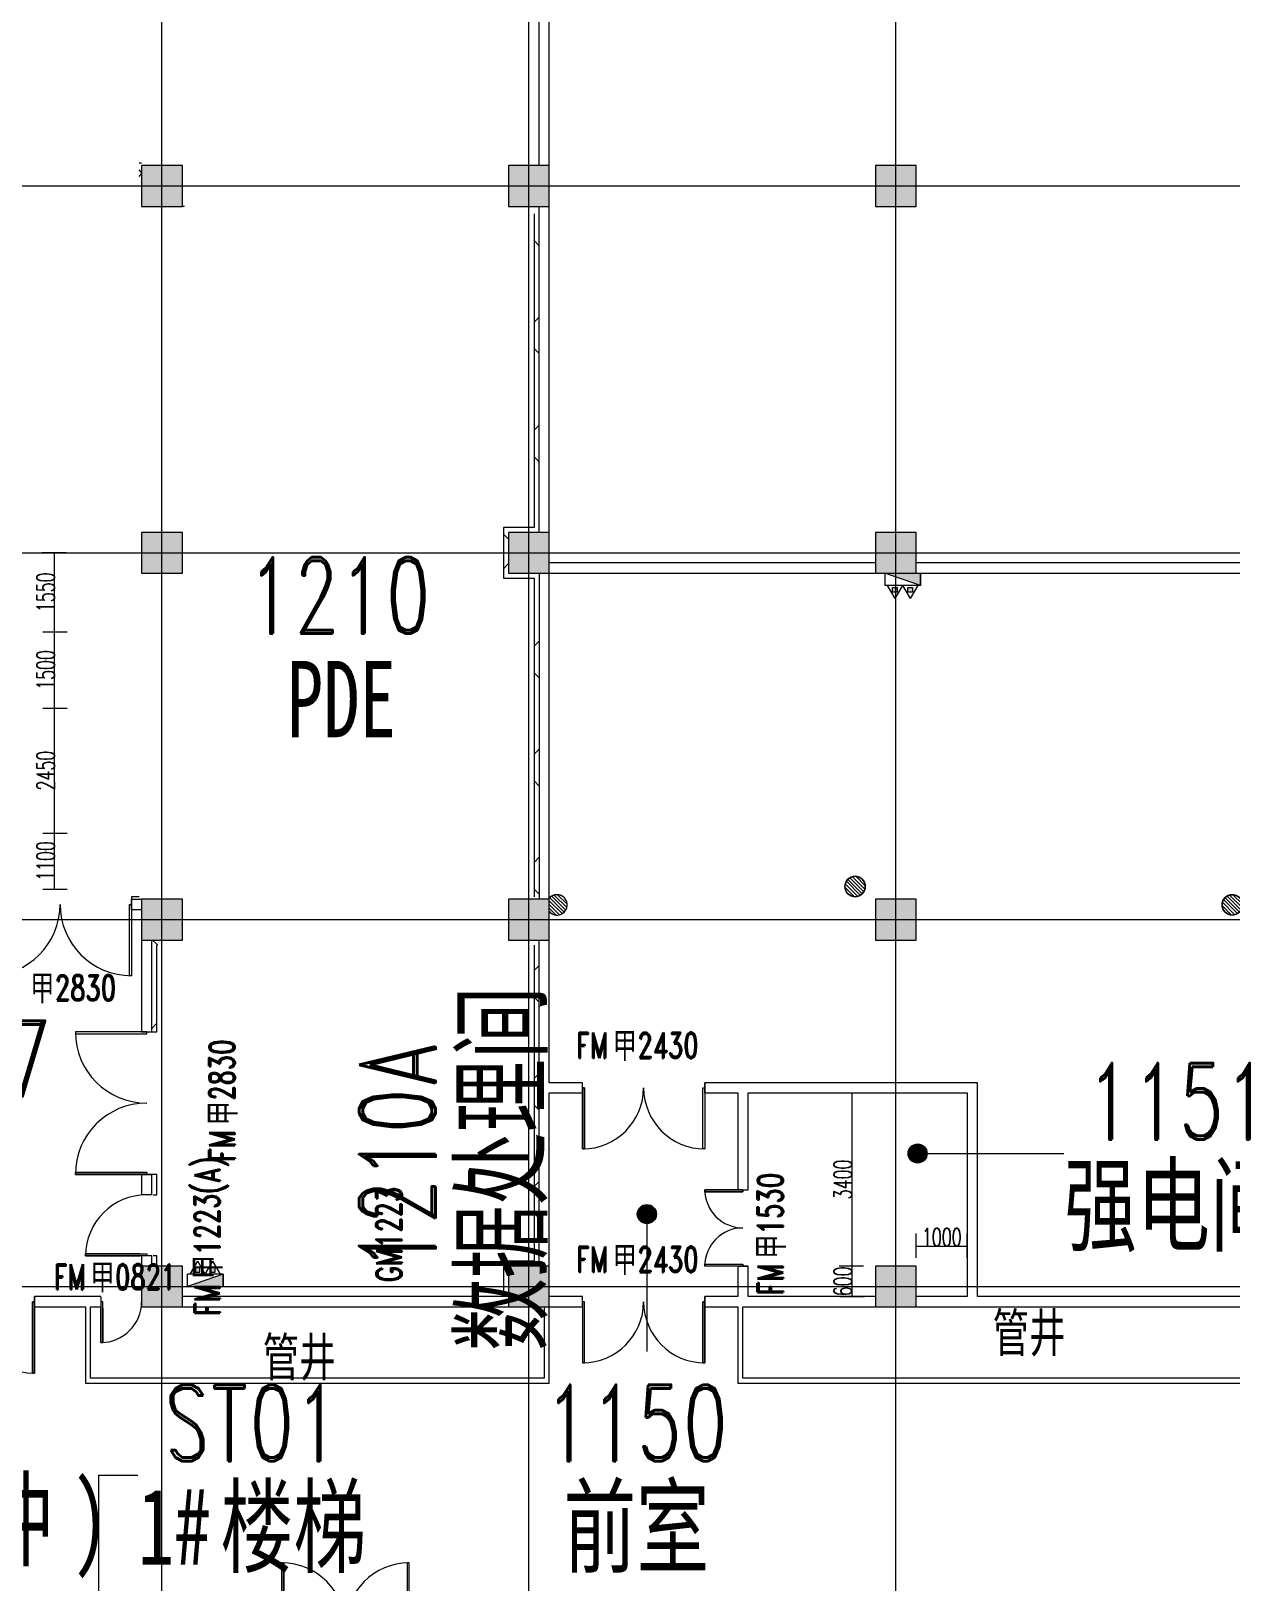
# Model space of a CAD drawing. Header units: millimetres. Extents: x -76632 to 443185, y -33181 to 192400.
# Drawn here: x 19030 to 42575, y 116600 to 147041 of the extents above; entities that cross this region are included whole.
import ezdxf

# ---------------------------------------------------------------- set-up
doc = ezdxf.new("R2010")
doc.units = ezdxf.units.MM
doc.linetypes.add('轴网线', pattern=[22.04, 18.38, -1.83, 0, -1.83])
doc.layers.get('0').update_dxf_attribs({"color": 8})
doc.layers.get('Defpoints').update_dxf_attribs({"color": 8})
for name, color, linetype, lineweight in [('A-ANNO-DIMS', 8, 'Continuous', 9), ('A-AREA-IDEN', 8, 'Continuous', 9), ('A-DETL-GENF', 8, 'Continuous', 18), ('A-DOOR', 8, 'Continuous', 5), ('A-DOOR-IDEN', 8, 'Continuous', 9), ('A-DOOR-OPNG', 8, 'Continuous', 5), ('A-GENM', 8, 'Continuous', 5), ('A-WALL', 8, 'Continuous', 5), ('A-WALL-PATT', 8, 'Continuous', 9), ('M-EQPM', 8, 'Continuous', 5), ('P-PIPE', 8, 'Continuous', 5), ('S-COLS', 8, 'Continuous', 5), ('S-GRID', 8, 'Continuous', 9)]:
    doc.layers.add(name, color=color, linetype=linetype, lineweight=lineweight)
doc.styles.add('RomanD', font='romand__.ttf', dxfattribs={"width": 0.7, "height": 1500})
doc.styles.add('RomanD_1', font='romand__.ttf', dxfattribs={"width": 0.7, "height": 500})
doc.styles.add('RomanD_6', font='romand__.ttf', dxfattribs={"width": 0.65, "height": 350})
doc.styles.add('仿宋_2', font='simfang.ttf', dxfattribs={"width": 0.7, "height": 1500})
doc.styles.add('仿宋_5', font='simfang.ttf', dxfattribs={"width": 0.7, "height": 750})
doc.styles.add('微软雅黑', font='Microsoft YaHei.ttf', dxfattribs={"width": 0.7, "height": 500})
doc.dimstyles.new('0_5', dxfattribs={"dimscale": 304.8, "dimtxt": 351.251157, "dimasz": 0, "dimexe": 0.82021, "dimexo": 0.0625, "dimgap": 0, "dimtad": 1, "dimdec": 0, "dimzin": 0, "dimdsep": 46, "dimtxsty": 'RomanD_6', "dimblk1": 'NONE', "dimblk2": 'NONE', "dimsah": 1, "dimcen": 0.09, "dimazin": 0, "dimtfac": 1, "dimtdec": 4, "dimtix": 1, "dimtmove": 0, "dimatfit": 3, "dimfxl": 0.82021, "dimfxlon": 1, "dimtvp": 1, "dimtolj": 1, "dimtzin": 0, "dimlwd": 18, "dimlwe": 18, "dimarcsym": 2})
doc.dimstyles.new('0_7mm', dxfattribs={"dimscale": 304.8, "dimtxt": 351.251157, "dimasz": 0.82021, "dimexe": 1.64042, "dimexo": 0.0625, "dimgap": 0, "dimtad": 1, "dimdec": 0, "dimzin": 0, "dimdsep": 46, "dimtxsty": 'RomanD_6', "dimblk1": 'OBLIQUE', "dimblk2": 'OBLIQUE', "dimsah": 1, "dimcen": 0.09, "dimazin": 0, "dimtfac": 1, "dimtdec": 4, "dimtix": 1, "dimtmove": 0, "dimatfit": 3, "dimfxl": 1.64042, "dimfxlon": 1, "dimtvp": 1, "dimtolj": 1, "dimtzin": 0, "dimlwd": 18, "dimlwe": 18, "dimarcsym": 2})
pattern_1 = [(45, (-4e-09, 0), (-1060.66, 1060.66), []), (135, (-4e-09, 0), (-1060.66, -1060.66), [])]

# ---------------------------------------------------------------- blocks, each defined once
blk = doc.blocks.new('X-ST-F3-01-C-001_HLP2_rvt-1-LAY-1F-1_500-A')
at = {"layer": 'S-COLS', "true_color": 0x808080}
for points in [[(22000, 143600), (22000, 144400), (21200, 144400), (21200, 143600), (21259, 143600)], [(28996, 143600), (29200, 143600), (29200, 144400), (28400, 144400), (28400, 143600)], [(36400, 143600), (36400, 144400), (35600, 144400), (35600, 143600)], [(21300, 136400), (22000, 136400), (22000, 137200), (21200, 137200), (21200, 136400), (21259, 136400)], [(29000, 136400), (29200, 136400), (29200, 137200), (28400, 137200), (28400, 136400), (28901, 136400)], [(36400, 136400), (36400, 137200), (35600, 137200), (35600, 136400)], [(21259, 129200), (22000, 129200), (22000, 130000), (21200, 130000), (21200, 129200)], [(28400, 129200), (29200, 129200), (29200, 130000), (28400, 130000), (28400, 129371)], [(36400, 129200), (36400, 130000), (35600, 130000), (35600, 129200)], [(22000, 122000), (22000, 122800), (21200, 122800), (21200, 122000), (21259, 122000)], [(28400, 122000), (29200, 122000), (29200, 122800), (28400, 122800), (28400, 122018)], [(36400, 122000), (36400, 122800), (35600, 122800), (35600, 122000)]]:
    blk.add_hatch(color=8, dxfattribs=at).paths.add_polyline_path(points, flags=0)
at = {"layer": 'S-COLS', "color": 7, "lineweight": 9}
for p, q in [((22000, 144400), (21200, 144400)), ((21200, 144400), (21200, 143600)), ((22000, 143600), (22000, 144400)), ((29200, 144400), (28400, 144400)), ((28400, 144400), (28400, 143600)), ((29200, 143600), (29200, 144400)), ((36400, 144400), (35600, 144400)), ((35600, 144400), (35600, 143600)), ((36400, 143600), (36400, 144400)), ((21200, 143600), (22000, 143600)), ((28400, 143600), (29200, 143600)), ((35600, 143600), (36400, 143600)), ((22000, 137200), (21200, 137200)), ((21200, 137200), (21200, 136400)), ((22000, 136400), (22000, 137200)), ((29200, 137200), (28400, 137200)), ((28400, 137200), (28400, 136400)), ((29200, 136400), (29200, 137200)), ((36400, 137200), (35600, 137200)), ((35600, 137200), (35600, 136400)), ((36400, 136400), (36400, 137200)), ((21200, 136400), (22000, 136400)), ((28400, 136400), (29200, 136400)), ((35600, 136400), (36400, 136400)), ((22000, 130000), (21200, 130000)), ((21200, 130000), (21200, 129200)), ((22000, 129200), (22000, 130000)), ((29200, 130000), (28400, 130000)), ((28400, 130000), (28400, 129200)), ((29200, 129200), (29200, 130000)), ((36400, 130000), (35600, 130000)), ((35600, 130000), (35600, 129200)), ((36400, 129200), (36400, 130000)), ((21200, 129200), (22000, 129200)), ((28400, 129200), (29200, 129200)), ((35600, 129200), (36400, 129200)), ((22000, 122800), (21200, 122800)), ((21200, 122800), (21200, 122000)), ((22000, 122000), (22000, 122800)), ((29200, 122800), (28400, 122800)), ((28400, 122800), (28400, 122000)), ((29200, 122000), (29200, 122800)), ((36400, 122800), (35600, 122800)), ((35600, 122800), (35600, 122000)), ((36400, 122000), (36400, 122800)), ((21200, 122000), (22000, 122000)), ((28400, 122000), (29200, 122000)), ((35600, 122000), (36400, 122000))]:
    blk.add_line(p, q, dxfattribs=at)
blk = doc.blocks.new('双扇平开防火门_带观察窗 - FM甲2430-4643545-LAY-1F-1_500-A')
at = {"layer": 'A-DOOR'}
for p, q in [((-1160, 0), (-1200, 0)), ((-1200, 0), (-1200, -1200)), ((-1200, 0), (-1160, 0)), ((-1160, -1200), (-1160, 0)), ((-1160, 0), (-1160, -800)), ((1160, -1200), (1160, 0)), ((1160, 0), (1200, 0)), ((1160, -800), (1160, 0)), ((1200, 0), (1200, -1200)), ((-1200, -800), (-1200, 0)), ((1160, 0), (1200, 0)), ((1200, 0), (1200, -800)), ((-1200, -1000), (-1200, -800)), ((-1160, -800), (-1160, -1000)), ((1160, -1000), (1160, -800)), ((1200, -800), (1200, -1000)), ((-1200, -1200), (-1200, -1000)), ((-1200, -1200), (-1160, -1200)), ((-1160, -1200), (-1200, -1200)), ((-1160, -1000), (-1160, -1200)), ((1160, -1200), (1160, -1000)), ((1200, -1200), (1160, -1200)), ((1200, -1200), (1160, -1200)), ((1200, -1000), (1200, -1200))]:
    blk.add_line(p, q, dxfattribs=at)
for centre, start, end in [((-1200, 0), 270, 360), ((1200, 0), 180, 270)]:
    blk.add_arc(centre, 1200, start, end, dxfattribs=at)
at = {"layer": 'A-DOOR-OPNG'}
for p, q in [((-1200, -100), (-1200, 100)), ((1200, -100), (1200, 100))]:
    blk.add_line(p, q, dxfattribs=at)
blk = doc.blocks.new('双扇平开防火门_带观察窗 - FM甲2430-4642638-LAY-1F-1_500-A')
at = {"layer": 'A-DOOR'}
for p, q in [((-1200, 0), (-1200, 1200)), ((-1200, 1200), (-1160, 1200)), ((-1200, 1200), (-1200, 1000)), ((-1160, 1200), (-1200, 1200)), ((-1200, 1000), (-1200, 800)), ((-1160, 1200), (-1160, 0)), ((-1160, 1000), (-1160, 1200)), ((-1160, 800), (-1160, 1000)), ((1200, 1200), (1160, 1200)), ((1160, 1200), (1160, 0)), ((1200, 1200), (1160, 1200)), ((1160, 1200), (1160, 1000)), ((1160, 1000), (1160, 800)), ((1200, 0), (1200, 1200)), ((1200, 1000), (1200, 1200)), ((1200, 800), (1200, 1000)), ((-1200, 800), (-1200, 0)), ((-1160, 0), (-1160, 800)), ((1160, 800), (1160, 0)), ((1200, 0), (1200, 800)), ((-1160, 0), (-1200, 0)), ((-1200, 0), (-1160, 0)), ((1160, 0), (1200, 0)), ((1160, 0), (1200, 0))]:
    blk.add_line(p, q, dxfattribs=at)
for centre, start, end in [((-1200, 0), 0, 90), ((1200, 0), 90, 180)]:
    blk.add_arc(centre, 1200, start, end, dxfattribs=at)
at = {"layer": 'A-DOOR-OPNG'}
for p, q in [((-1200, 100), (-1200, -100)), ((1200, 100), (1200, -100))]:
    blk.add_line(p, q, dxfattribs=at)
blk = doc.blocks.new('双扇平开防火门_带观察窗 - FM甲1530-4643061-LAY-1F-1_500-A')
at = {"layer": 'A-DOOR'}
for p, q in [((-710, 0), (-750, 0)), ((-750, 0), (-750, -750)), ((-750, 0), (-710, 0)), ((-750, -350), (-750, 0)), ((-710, -750), (-710, 0)), ((-710, 0), (-710, -350)), ((710, -750), (710, 0)), ((710, 0), (750, 0)), ((750, 0), (750, -750)), ((710, 0), (750, 0)), ((710, -350), (710, 0)), ((750, 0), (750, -350)), ((-750, -550), (-750, -350)), ((-750, -750), (-750, -550)), ((-710, -350), (-710, -550)), ((-710, -550), (-710, -750)), ((710, -550), (710, -350)), ((710, -750), (710, -550)), ((750, -350), (750, -550)), ((750, -550), (750, -750)), ((-750, -750), (-710, -750)), ((-710, -750), (-750, -750)), ((750, -750), (710, -750)), ((750, -750), (710, -750))]:
    blk.add_line(p, q, dxfattribs=at)
for centre, start, end in [((-750, 0), 270, 360), ((750, 0), 180, 270)]:
    blk.add_arc(centre, 750, start, end, dxfattribs=at)
at = {"layer": 'A-DOOR-OPNG'}
for p, q in [((-750, -100), (-750, 100)), ((750, -100), (750, 100))]:
    blk.add_line(p, q, dxfattribs=at)
blk = doc.blocks.new('双扇平开防火门_带观察窗 - FM甲2530-4642848-LAY-1F-1_500-A')
at = {"layer": 'A-DOOR'}
for p, q in [((-1250, 0), (-1250, 1250)), ((-1250, 1250), (-1210, 1250)), ((-1250, 1250), (-1250, 1050)), ((-1210, 1250), (-1250, 1250)), ((-1210, 1250), (-1210, 0)), ((-1210, 1050), (-1210, 1250)), ((1250, 1250), (1210, 1250)), ((1210, 1250), (1210, 0)), ((1250, 1250), (1210, 1250)), ((1210, 1250), (1210, 1050)), ((1250, 0), (1250, 1250)), ((1250, 1050), (1250, 1250)), ((-1250, 1050), (-1250, 850)), ((-1210, 850), (-1210, 1050)), ((1210, 1050), (1210, 850)), ((1250, 850), (1250, 1050)), ((-1250, 850), (-1250, 0)), ((-1210, 0), (-1210, 850)), ((1210, 850), (1210, 0)), ((1250, 0), (1250, 850)), ((-1210, 0), (-1250, 0)), ((-1250, 0), (-1210, 0)), ((1210, 0), (1250, 0)), ((1210, 0), (1250, 0))]:
    blk.add_line(p, q, dxfattribs=at)
for centre, start, end in [((-1250, 0), 0, 90), ((1250, 0), 90, 180)]:
    blk.add_arc(centre, 1250, start, end, dxfattribs=at)
at = {"layer": 'A-DOOR-OPNG'}
for p, q in [((-1250, 100), (-1250, -100)), ((1250, 100), (1250, -100))]:
    blk.add_line(p, q, dxfattribs=at)
blk = doc.blocks.new('双扇平开防火门_带观察窗 - FM甲2830-4644753-LAY-1F-1_500-A')
at = {"layer": 'A-DOOR'}
for p, q in [((-1360, 0), (-1400, 0)), ((-1400, 0), (-1400, -1400)), ((-1400, 0), (-1360, 0)), ((-1400, -1000), (-1400, 0)), ((-1360, -1400), (-1360, 0)), ((-1360, 0), (-1360, -1000)), ((1360, -1400), (1360, 0)), ((1360, 0), (1400, 0)), ((1400, 0), (1400, -1400)), ((1360, 0), (1400, 0)), ((1360, -1000), (1360, 0)), ((1400, 0), (1400, -1000)), ((-1400, -1200), (-1400, -1000)), ((-1400, -1400), (-1400, -1200)), ((-1360, -1000), (-1360, -1200)), ((-1360, -1200), (-1360, -1400)), ((1360, -1200), (1360, -1000)), ((1360, -1400), (1360, -1200)), ((1400, -1000), (1400, -1200)), ((1400, -1200), (1400, -1400)), ((-1400, -1400), (-1360, -1400)), ((-1360, -1400), (-1400, -1400)), ((1400, -1400), (1360, -1400)), ((1400, -1400), (1360, -1400))]:
    blk.add_line(p, q, dxfattribs=at)
for centre, start, end in [((-1400, 0), 270, 360), ((1400, 0), 180, 270)]:
    blk.add_arc(centre, 1400, start, end, dxfattribs=at)
at = {"layer": 'A-DOOR-OPNG'}
for p, q in [((-1400, -100), (-1400, 100)), ((1400, -100), (1400, 100))]:
    blk.add_line(p, q, dxfattribs=at)
blk = doc.blocks.new('单扇平开防火门_带观察窗1 - FM甲1223_A_-4715619-LAY-1F-1_500-A')
at = {"layer": 'A-DOOR'}
for p, q in [((560, -1200), (560, 0)), ((560, 0), (600, 0)), ((600, 0), (600, -1200)), ((560, -125), (560, -800)), ((600, -800), (600, -125)), ((560, -800), (560, -1000)), ((600, -1000), (600, -800)), ((560, -1000), (560, -1200)), ((600, -1200), (560, -1200)), ((560, -1200), (600, -1200)), ((600, -1200), (600, -1000))]:
    blk.add_line(p, q, dxfattribs=at)
blk.add_arc((600, 0), 1200, 180, 270, dxfattribs=at)
at = {"layer": 'A-DOOR-OPNG'}
for p, q in [((-600, 100), (-600, -100)), ((600, 99), (600, -100))]:
    blk.add_line(p, q, dxfattribs=at)
blk = doc.blocks.new('双扇平开防火门_带观察窗 - FM甲2830-4643034-LAY-1F-1_500-A')
at = {"layer": 'A-DOOR'}
for p, q in [((-1400, 0), (-1400, 1400)), ((-1400, 1400), (-1360, 1400)), ((-1400, 1400), (-1400, 1200)), ((-1360, 1400), (-1400, 1400)), ((-1360, 1400), (-1360, 0)), ((-1360, 1200), (-1360, 1400)), ((1400, 1400), (1360, 1400)), ((1360, 1400), (1360, 0)), ((1400, 1400), (1360, 1400)), ((1360, 1400), (1360, 1200)), ((1400, 0), (1400, 1400)), ((1400, 1200), (1400, 1400)), ((-1400, 1200), (-1400, 1000)), ((-1400, 1000), (-1400, 0)), ((-1360, 1000), (-1360, 1200)), ((-1360, 0), (-1360, 1000)), ((1360, 1200), (1360, 1000)), ((1360, 1000), (1360, 0)), ((1400, 1000), (1400, 1200)), ((1400, 0), (1400, 1000)), ((-1360, 0), (-1400, 0)), ((-1400, 0), (-1360, 0)), ((1360, 0), (1400, 0)), ((1360, 0), (1400, 0))]:
    blk.add_line(p, q, dxfattribs=at)
for centre, start, end in [((-1400, 0), 0, 90), ((1400, 0), 90, 180)]:
    blk.add_arc(centre, 1400, start, end, dxfattribs=at)
at = {"layer": 'A-DOOR-OPNG'}
for p, q in [((-1400, 100), (-1400, -100)), ((1400, 100), (1400, -100))]:
    blk.add_line(p, q, dxfattribs=at)
blk = doc.blocks.new('单扇平开防火门_带观察窗 - FM甲0821-V64-LAY-1F-1_500-A')
at = {"layer": 'A-DOOR'}
for p, q in [((400, 800), (360, 800)), ((360, 800), (360, 0)), ((360, 800), (400, 800)), ((360, 600), (360, 800)), ((400, 0), (400, 800)), ((400, 800), (400, 600)), ((360, 400), (360, 600)), ((360, 125), (360, 400)), ((400, 600), (400, 400)), ((400, 400), (400, 125)), ((360, 0), (400, 0))]:
    blk.add_line(p, q, dxfattribs=at)
blk.add_arc((400, 0), 800, 90, 180, dxfattribs=at)
at = {"layer": 'A-DOOR-OPNG'}
blk.add_line((400, -99), (400, 100), dxfattribs=at)
blk = doc.blocks.new('圆形地漏_固定_2 - 热轧钢管-3953174-LAY-1F-1_500-A')
at = {"layer": 'A-GENM'}
for p, q in [((-193, 52), (52, -193)), ((102, -172), (-172, 102)), ((-141, 141), (141, -141)), ((172, -102), (-102, 172)), ((193, -52), (-52, 193)), ((13, 200), (200, 13)), ((-13, -200), (-200, -13))]:
    blk.add_line(p, q, dxfattribs=at)
blk.add_circle((0, 0), 200, dxfattribs=at)
at = {"layer": 'P-PIPE'}
for start, end in [(0, 180), (180, 0)]:
    blk.add_arc((0, 0), 200, start, end, dxfattribs=at)
blk = doc.blocks.new('室内消火栓箱_带灭火器__左右式_ - SG24D65-P-4294461-LAY-1F-1_500-A')
at = {"layer": 'A-DETL-GENF', "lineweight": 5}
blk.add_hatch(color=256, dxfattribs=at).paths.add_polyline_path([(-350, -240), (350, 0), (-350, 0), (-350, -128)], flags=0)
h = blk.add_hatch(color=256, dxfattribs=at)
h.paths.add_polyline_path([(-105, -370), (-105, -280), (-195, -280), (-195, -370)], flags=0)
h.paths.add_polyline_path([(195, -370), (195, -280), (105, -280), (105, -370)], flags=0)
for p, q in [((350, 0), (-350, 0)), ((-350, -240), (350, 0)), ((-350, -240), (-350, 0)), ((-350, 0), (-350, -240)), ((-350, -240), (350, 0)), ((350, 0), (-350, 0)), ((-350, -240), (350, -240)), ((-300, -240), (-150, -500)), ((-105, -280), (-195, -280)), ((-195, -280), (-195, -370)), ((0, -240), (-150, -500)), ((-105, -370), (-105, -280)), ((0, -240), (150, -500)), ((195, -280), (105, -280)), ((105, -280), (105, -370)), ((300, -240), (150, -500)), ((195, -370), (195, -280)), ((-195, -370), (-105, -370)), ((105, -370), (195, -370))]:
    blk.add_line(p, q, dxfattribs=at)
at = {"layer": 'M-EQPM'}
blk.add_line((350, 0), (350, -240), dxfattribs=at)
blk = doc.blocks.new('室内消火栓箱_带灭火器__左右式_ - SG24D65-P-V93-LAY-1F-1_500-A')
at = {"layer": 'A-DETL-GENF', "lineweight": 5}
h = blk.add_hatch(color=256, dxfattribs=at)
h.paths.add_polyline_path([(105, 370), (105, 280), (195, 280), (195, 370)], flags=0)
h.paths.add_polyline_path([(-195, 370), (-195, 280), (-105, 280), (-105, 370)], flags=0)
blk.add_hatch(color=256, dxfattribs=at).paths.add_polyline_path([(-350, 240), (-350, 0), (350, 0), (65, 98)], flags=0)
for p, q in [((-300, 240), (-150, 500)), ((-195, 370), (-105, 370)), ((-195, 280), (-195, 370)), ((0, 240), (-150, 500)), ((-105, 370), (-105, 280)), ((0, 240), (150, 500)), ((105, 280), (105, 370)), ((105, 370), (195, 370)), ((300, 240), (150, 500)), ((195, 370), (195, 280)), ((-350, 240), (350, 240)), ((-350, 240), (350, 0)), ((-350, 240), (-350, 0)), ((-350, 240), (350, 0)), ((-350, 0), (-350, 240)), ((-105, 280), (-195, 280)), ((195, 280), (105, 280)), ((-270, 0), (-350, 0)), ((-270, 0), (-350, 0))]:
    blk.add_line(p, q, dxfattribs=at)
at = {"layer": 'M-EQPM'}
blk.add_line((350, 0), (350, 240), dxfattribs=at)
blk = doc.blocks.new('圆形地漏_固定_2 - 热轧钢管-V116-LAY-1F-1_500-A')
at = {"layer": 'A-GENM'}
for p, q in [((102, -172), (-150, 79)), ((-150, 9), (52, -193)), ((-141, 141), (141, -141)), ((172, -102), (-102, 172)), ((193, -52), (-52, 193)), ((13, 200), (200, 13)), ((-13, -200), (-150, -62))]:
    blk.add_line(p, q, dxfattribs=at)
for start, end in [(0, 139.7508), (220.2492, 0)]:
    blk.add_arc((0, 0), 200, start, end, dxfattribs=at)
at = {"layer": 'P-PIPE'}
for start, end in [(0, 138.4615), (221.5385, 0)]:
    blk.add_arc((0, 0), 200, start, end, dxfattribs=at)
blk = doc.blocks.new('*D1440')
at = {"layer": 'A-ANNO-DIMS', "color": 0, "lineweight": 18, "transparency": 16777216}
for p, q in [((34903, 126200), (35384, 126200)), ((35134, 126200), (35134, 122800)), ((35365, 122800), (34884, 122800))]:
    blk.add_line(p, q, dxfattribs=at)
at = {"layer": 'Defpoints', "color": 0, "transparency": 16777216}
for p in [(34884, 126200), (35134, 122800), (35384, 122800)]:
    blk.add_point(p, dxfattribs=at)
at = {"layer": 'A-ANNO-DIMS', "color": 0, "lineweight": 18, "transparency": 16777216, "insert": (34959, 124500), "char_height": 350, "width": 972.7, "attachment_point": 5, "rotation": 90, "style": 'RomanD_6'}
blk.add_mtext('\\A1;3400', dxfattribs=at)
blk = doc.blocks.new('_None')
blk = doc.blocks.new('*D1441')
at = {"layer": 'A-ANNO-DIMS', "color": 0, "lineweight": 18, "transparency": 16777216}
for p, q in [((35365, 122800), (34884, 122800)), ((35134, 122800), (35134, 122200)), ((34903, 122200), (35384, 122200))]:
    blk.add_line(p, q, dxfattribs=at)
at = {"layer": 'Defpoints', "color": 0, "transparency": 16777216}
for p in [(35384, 122800), (34884, 122200), (35134, 122200)]:
    blk.add_point(p, dxfattribs=at)
at = {"layer": 'A-ANNO-DIMS', "color": 0, "lineweight": 18, "transparency": 16777216, "insert": (34959, 122500), "char_height": 350, "width": 729.52, "attachment_point": 5, "rotation": 90, "style": 'RomanD_6'}
blk.add_mtext('\\A1;600', dxfattribs=at)
blk = doc.blocks.new('*D1442')
at = {"layer": 'A-ANNO-DIMS', "color": 0, "lineweight": 18, "transparency": 16777216}
for p, q in [((36400, 122962), (36400, 123443)), ((37400, 122962), (37400, 123443)), ((36400, 123193), (37400, 123193))]:
    blk.add_line(p, q, dxfattribs=at)
at = {"layer": 'Defpoints', "color": 0, "transparency": 16777216}
for p in [(37400, 123193), (36400, 122943), (37400, 122943)]:
    blk.add_point(p, dxfattribs=at)
at = {"layer": 'A-ANNO-DIMS', "color": 0, "lineweight": 18, "transparency": 16777216, "insert": (36900, 123368), "char_height": 350, "width": 972.7, "attachment_point": 5, "style": 'RomanD_6'}
blk.add_mtext('\\A1;1000', dxfattribs=at)
blk = doc.blocks.new('*D1431')
at = {"layer": 'A-ANNO-DIMS', "color": 0, "lineweight": 18, "transparency": 16777216}
for p, q in [((19261, 131300), (19742, 131300)), ((19492, 130200), (19492, 131300)), ((19261, 130200), (19742, 130200)), ((259200, 4470), (259200, 4951)), ((264000, 4470), (264000, 4951)), ((259200, 4701), (264000, 4701))]:
    blk.add_line(p, q, dxfattribs=at)
at = {"layer": 'Defpoints', "color": 0, "transparency": 16777216}
for p in [(19242, 131300), (19492, 131300), (19242, 130200), (264000, 4701), (259200, 4451), (264000, 4451)]:
    blk.add_point(p, dxfattribs=at)
at = {"layer": 'A-ANNO-DIMS', "color": 0, "lineweight": 18, "transparency": 16777216, "insert": (19317, 130750), "char_height": 350, "width": 972.7, "attachment_point": 5, "rotation": 90, "style": 'RomanD_6'}
blk.add_mtext('\\A1;1100', dxfattribs=at)
at = {"layer": 'A-ANNO-DIMS', "color": 0, "lineweight": 18, "transparency": 16777216, "insert": (261600, 4876), "char_height": 350, "width": 972.7, "attachment_point": 5, "style": 'RomanD_6'}
blk.add_mtext('\\A1;4800', dxfattribs=at)
blk = doc.blocks.new('*D1432')
at = {"layer": 'A-ANNO-DIMS', "color": 0, "lineweight": 18, "transparency": 16777216}
for p, q in [((19261, 133750), (19742, 133750)), ((19492, 131300), (19492, 133750)), ((19261, 131300), (19742, 131300)), ((260638, 2650), (261119, 2650)), ((260869, 1700), (260869, 2650)), ((261100, 1700), (260619, 1700))]:
    blk.add_line(p, q, dxfattribs=at)
at = {"layer": 'Defpoints', "color": 0, "transparency": 16777216}
for p in [(19242, 133750), (19492, 133750), (19242, 131300), (260619, 2650), (260869, 2650), (261119, 1700)]:
    blk.add_point(p, dxfattribs=at)
at = {"layer": 'A-ANNO-DIMS', "color": 0, "lineweight": 18, "transparency": 16777216, "char_height": 350, "attachment_point": 5, "rotation": 90, "style": 'RomanD_6'}
for s, insert, width in [('\\A1;2450', (19317, 132525), 972.7), ('\\A1;950', (260694, 2175), 729.52)]:
    blk.add_mtext(s, dxfattribs=dict(at, insert=insert, width=width))
blk = doc.blocks.new('*D1433')
at = {"layer": 'A-ANNO-DIMS', "color": 0, "lineweight": 18, "transparency": 16777216}
for p, q in [((19261, 135250), (19742, 135250)), ((19492, 133750), (19492, 135250)), ((19261, 133750), (19742, 133750)), ((34903, 126200), (35384, 126200)), ((35134, 126200), (35134, 122800)), ((35365, 122800), (34884, 122800))]:
    blk.add_line(p, q, dxfattribs=at)
at = {"layer": 'Defpoints', "color": 0, "transparency": 16777216}
for p in [(19242, 135250), (19492, 135250), (19242, 133750), (34884, 126200), (35134, 122800), (35384, 122800)]:
    blk.add_point(p, dxfattribs=at)
at = {"layer": 'A-ANNO-DIMS', "color": 0, "lineweight": 18, "transparency": 16777216, "char_height": 350, "width": 972.7, "attachment_point": 5, "rotation": 90, "style": 'RomanD_6'}
for s, insert in [('\\A1;1500', (19317, 134500)), ('\\A1;3400', (34959, 124500))]:
    blk.add_mtext(s, dxfattribs=dict(at, insert=insert))
blk = doc.blocks.new('*D1434')
at = {"layer": 'A-ANNO-DIMS', "color": 0, "lineweight": 18, "transparency": 16777216}
for p, q in [((19723, 136800), (19242, 136800)), ((19492, 135250), (19492, 136800)), ((19261, 135250), (19742, 135250)), ((35365, 122800), (34884, 122800)), ((35134, 122800), (35134, 122200)), ((34903, 122200), (35384, 122200))]:
    blk.add_line(p, q, dxfattribs=at)
at = {"layer": 'Defpoints', "color": 0, "transparency": 16777216}
for p in [(19492, 136800), (19742, 136800), (19242, 135250), (35384, 122800), (34884, 122200), (35134, 122200)]:
    blk.add_point(p, dxfattribs=at)
at = {"layer": 'A-ANNO-DIMS', "color": 0, "lineweight": 18, "transparency": 16777216, "char_height": 350, "attachment_point": 5, "rotation": 90, "style": 'RomanD_6'}
for s, insert, width in [('\\A1;1550', (19317, 136025), 972.7), ('\\A1;600', (34959, 122500), 729.52)]:
    blk.add_mtext(s, dxfattribs=dict(at, insert=insert, width=width))
blk = doc.blocks.new('_Oblique')
at = {"color": 0, "linetype": 'ByBlock', "lineweight": -2}
blk.add_line((-0.5, -0.5), (0.5, 0.5), dxfattribs=at)
blk = doc.blocks.new('*D1435')
at = {"layer": 'A-ANNO-DIMS', "color": 0, "lineweight": 18, "transparency": 16777216}
for p, q in [((36400, 122962), (36400, 123443)), ((37400, 122962), (37400, 123443)), ((36400, 123193), (37400, 123193)), ((142908, 4300), (141928, 4300)), ((142428, 4300), (142428, -550)), ((142908, -550), (141928, -550))]:
    blk.add_line(p, q, dxfattribs=at)
at = {"layer": 'Defpoints', "color": 0, "transparency": 16777216}
for p in [(37400, 123193), (36400, 122943), (37400, 122943), (142928, 4300), (142428, -550), (142928, -550)]:
    blk.add_point(p, dxfattribs=at)
at = {"layer": 'A-ANNO-DIMS', "color": 0, "lineweight": 18, "transparency": 16777216, "xscale": 250, "yscale": 250, "zscale": 250}
for p, rotation in [((142428, 4300), 90), ((142428, -550), 270)]:
    blk.add_blockref('_Oblique', p, dxfattribs=dict(at, rotation=rotation))
at = {"layer": 'A-ANNO-DIMS', "color": 0, "lineweight": 18, "transparency": 16777216, "insert": (36900, 123368), "char_height": 350, "width": 972.7, "attachment_point": 5, "style": 'RomanD_6'}
blk.add_mtext('\\A1;1000', dxfattribs=at)
at = {"layer": 'A-ANNO-DIMS', "color": 0, "lineweight": 18, "transparency": 16777216, "insert": (142253, 1875), "char_height": 350, "width": 972.7, "attachment_point": 5, "rotation": 90, "style": 'RomanD_6'}
blk.add_mtext('\\A1;4850', dxfattribs=at)

msp = doc.modelspace()

# ---------------------------------------------------------------- hatches: boundary and pattern name
at = {"layer": 'A-AREA-IDEN', "lineweight": 18, "transparency": 33554687}
h = msp.add_hatch(color=256, dxfattribs=at)
edge = h.paths.add_edge_path(flags=0)
edge.add_arc((36426.7, 125010.1), 187.5, 0, 360)
h = msp.add_hatch(color=256, dxfattribs=at)
edge = h.paths.add_edge_path(flags=0)
edge.add_arc((31114.1, 123820.3), 187.5, 0, 360)
at = {"layer": 'A-WALL-PATT', "lineweight": 5, "transparency": 33554687}
h = msp.add_hatch(dxfattribs=at)
h.set_pattern_fill('FP_11', color=256, style=0, pattern_type=2)
h.set_pattern_definition(pattern_1)
h.paths.add_polyline_path([(21200, 143600), (21200, 144450), (21150, 144450), (21150, 143600)], flags=0)
h = msp.add_hatch(dxfattribs=at)
h.set_pattern_fill('FP_11', color=256, style=0, pattern_type=2)
h.set_pattern_definition(pattern_1)
h.paths.add_polyline_path([(29000, 122800), (29000, 129200), (28900, 129200), (28900, 122800)], flags=0)
h.paths.add_polyline_path([(28900, 130000), (29000, 130000), (29000, 136400), (28900, 136400), (28900, 130050)], flags=0)
h.paths.add_polyline_path([(29000, 137200), (28996.3, 143450), (28900, 143450), (28900, 137200), (28912.6, 137200)], flags=0)
h = msp.add_hatch(dxfattribs=at)
h.set_pattern_fill('FP_11', color=256, style=0, pattern_type=2)
h.set_pattern_definition(pattern_1)
h.paths.add_polyline_path([(28300, 136300), (28400, 136302.1), (28400, 137200), (28300, 137200), (28300, 136302.1)], flags=0)
h = msp.add_hatch(dxfattribs=at)
h.set_pattern_fill('FP_11', color=256, style=0, pattern_type=2)
h.set_pattern_definition(pattern_1)
h.paths.add_polyline_path([(14050, 130000), (18200, 130000), (18200, 130050), (14050, 130050)], flags=0)
h.paths.add_polyline_path([(21000, 130000), (21150, 130000), (21150, 130050), (21000, 130050)], flags=0)
h = msp.add_hatch(dxfattribs=at)
h.set_pattern_fill('FP_11', color=256, style=0, pattern_type=2)
h.set_pattern_definition(pattern_1)
h.paths.add_polyline_path([(21425, 122800), (21500, 122800), (21500, 123000), (21400, 123000), (21400, 122800)], flags=0)
h.paths.add_polyline_path([(21500, 124200), (21500, 124600), (21400, 124600), (21400, 124200), (21425, 124200)], flags=0)
h.paths.add_polyline_path([(21400, 127400), (21500, 127400), (21500, 129200), (21400, 129200), (21400, 127533.3)], flags=0)
h = msp.add_hatch(dxfattribs=at)
h.set_pattern_fill('FP_11', color=256, style=0, pattern_type=2)
h.set_pattern_definition(pattern_1)
h.paths.add_polyline_path([(21500, 129100), (22000, 129100), (22000, 129200), (21500, 129200), (21500, 129164.2)], flags=0)
h = msp.add_hatch(dxfattribs=at)
h.set_pattern_fill('FP_11', color=256, style=0, pattern_type=2)
h.set_pattern_definition(pattern_1)
h.paths.add_polyline_path([(28300, 122300), (28400, 122300), (28400, 122900), (28300, 122900)], flags=0)

# ---------------------------------------------------------------- linework, layer by layer
at = {"layer": 'A-AREA-IDEN', "lineweight": 18, "transparency": 33554687}
for p, q in [((36426.7, 125010.1), (39298.1, 125010.1)), ((31114.1, 123820.3), (31114.1, 121121.9)), ((20358.8, 118698.4), (21126.5, 118698.4)), ((20358.8, 113397.4), (20358.8, 118698.4))]:
    msp.add_line(p, q, dxfattribs=at)
for centre in [(36426.7, 125010.1), (31114.1, 123820.3)]:
    msp.add_circle(centre, 187.5, dxfattribs=at)
at = {"layer": 'A-WALL', "lineweight": 9, "transparency": 33554687}
for p, q in [((29000, 144400), (29000, 150800)), ((29200, 144400), (29200, 150800)), ((29000, 137200), (29000, 143600)), ((29200, 137200), (29200, 143600)), ((29000, 136400), (29000, 130000)), ((35600, 136600), (29200, 136600)), ((29200, 130000), (29200, 136400)), ((29200, 136400), (35600, 136400)), ((42800, 136600), (36400, 136600)), ((36480, 136400), (42800, 136400)), ((21000, 130000), (21000, 129800)), ((21000, 130000), (21200, 130000)), ((21000, 129800), (21200, 129800)), ((21200, 129200), (21200, 127400)), ((21400, 127400), (21400, 129200)), ((29000, 122800), (29000, 129200)), ((29200, 126400), (29200, 129200)), ((21200, 127400), (21400, 127400)), ((29850, 126400), (29200, 126400)), ((29850, 126200), (29850, 126400)), ((37600, 126400), (32250, 126400)), ((32250, 126400), (32250, 126200)), ((37600, 122200), (37600, 126400)), ((29200, 126200), (29850, 126200)), ((29200, 122800), (29200, 126200)), ((32250, 126200), (32900, 126200)), ((32900, 126200), (32900, 124300)), ((33100, 126200), (37400, 126200)), ((33100, 124300), (33100, 126200)), ((37400, 126200), (37400, 122200)), ((21400, 124600), (21200, 124600)), ((21200, 124600), (21200, 124200)), ((21400, 124200), (21400, 124600)), ((32900, 124300), (33100, 124300)), ((21200, 123000), (21200, 122800)), ((21400, 122800), (21400, 123000)), ((33100, 122800), (32900, 122800)), ((32900, 122800), (32900, 122200)), ((33100, 122200), (33100, 122800)), ((20400, 122200), (19100, 122200)), ((19100, 122200), (19100, 122000)), ((28400, 122200), (22000, 122200)), ((29850, 122200), (29200, 122200)), ((29850, 122000), (29850, 122200)), ((32900, 122200), (32250, 122200)), ((32250, 122200), (32250, 122000)), ((35600, 122200), (33100, 122200)), ((37400, 122200), (36400, 122200)), ((42800, 122200), (37600, 122200)), ((19100, 122000), (20100, 122000)), ((20100, 122000), (20100, 120500)), ((20200, 122000), (20400, 122000)), ((20200, 120600), (20200, 122000)), ((22000, 122000), (28400, 122000)), ((29100, 122000), (29100, 120600)), ((29200, 122000), (29850, 122000)), ((29200, 120500), (29200, 122000)), ((32250, 122000), (32900, 122000)), ((32900, 122000), (32900, 120500)), ((33000, 122000), (35600, 122000)), ((33000, 120600), (33000, 122000)), ((36400, 122000), (42800, 122000)), ((29100, 120600), (20200, 120600)), ((65100, 120600), (33000, 120600)), ((20100, 120500), (29200, 120500)), ((32900, 120500), (65200, 120500))]:
    msp.add_line(p, q, dxfattribs=at)
at = {"layer": 'A-WALL', "transparency": 33554687}
for p, q in [((21200, 144450), (21150, 144450)), ((22040, 143600), (22000, 143600)), ((28900, 143450), (28900, 137300)), ((28900, 137300), (28300, 137300)), ((28300, 137300), (28300, 136300)), ((28300, 136300), (28900, 136300)), ((28900, 136300), (28900, 130050)), ((21150, 130050), (21000, 130050)), ((21000, 130050), (21000, 130000)), ((21200, 130000), (21200, 130000)), ((21500, 127400), (21500, 129100)), ((28900, 129100), (28900, 122900)), ((21400, 127400), (21500, 127400)), ((21500, 124600), (21400, 124600)), ((21500, 124200), (21500, 124600)), ((21425, 124200), (21500, 124200)), ((21500, 123000), (21425, 123000)), ((21500, 122800), (21500, 123000)), ((28300, 122900), (28300, 122300)), ((28900, 122900), (28300, 122900))]:
    msp.add_line(p, q, dxfattribs=at)
at = {"layer": 'S-GRID', "linetype": '轴网线', "transparency": 33554687}
for p, q in [((21600, -17706.2), (21600, 174400)), ((28800, -17706.2), (28800, 174400)), ((36000, -17706.2), (36000, 174400)), ((-16000, 144000), (308800, 144000)), ((-16000, 136800), (308800, 136800)), ((-16000, 129600), (308800, 129600)), ((-16000, 122400), (308800, 122400))]:
    msp.add_line(p, q, dxfattribs=at)

# ---------------------------------------------------------------- block references
at = {"lineweight": 5, "transparency": 33554687}
msp.add_blockref('X-ST-F3-01-C-001_HLP2_rvt-1-LAY-1F-1_500-A', (0, 0), dxfattribs=at)
at = {"layer": 'A-DOOR', "transparency": 33554687}
for name, p in [('双扇平开防火门_带观察窗 - FM甲2830-4644753-LAY-1F-1_500-A', (19600, 129900)), ('双扇平开防火门_带观察窗 - FM甲2430-4643545-LAY-1F-1_500-A', (31050, 126300)), ('双扇平开防火门_带观察窗 - FM甲2530-4642848-LAY-1F-1_500-A', (25200, 115725))]:
    msp.add_blockref(name, p, dxfattribs=at)
for name, p, rotation in [('双扇平开防火门_带观察窗 - FM甲2830-4643034-LAY-1F-1_500-A', (21300, 126000), 90), ('双扇平开防火门_带观察窗 - FM甲1530-4643061-LAY-1F-1_500-A', (33000, 123550), 270), ('单扇平开防火门_带观察窗1 - FM甲1223_A_-4715619-LAY-1F-1_500-A', (21300, 123600), 270), ('双扇平开防火门_带观察窗 - FM甲2830-4643034-LAY-1F-1_500-A', (17700, 122100), 180), ('单扇平开防火门_带观察窗 - FM甲0821-V64-LAY-1F-1_500-A', (20800, 122100), 180), ('双扇平开防火门_带观察窗 - FM甲2430-4642638-LAY-1F-1_500-A', (31050, 122100), 180)]:
    msp.add_blockref(name, p, dxfattribs=dict(at, rotation=rotation))
at = {"layer": 'M-EQPM', "transparency": 33554687, "rotation": 180}
for name, p in [('室内消火栓箱_带灭火器__左右式_ - SG24D65-P-V93-LAY-1F-1_500-A', (36130, 136400)), ('室内消火栓箱_带灭火器__左右式_ - SG24D65-P-4294461-LAY-1F-1_500-A', (22450, 122400))]:
    msp.add_blockref(name, p, dxfattribs=at)
at = {"layer": 'P-PIPE', "transparency": 33554687}
for name, p in [('圆形地漏_固定_2 - 热轧钢管-3953174-LAY-1F-1_500-A', (35200, 130250.1)), ('圆形地漏_固定_2 - 热轧钢管-V116-LAY-1F-1_500-A', (29350, 129890.1)), ('圆形地漏_固定_2 - 热轧钢管-3953174-LAY-1F-1_500-A', (42600, 129890.1))]:
    msp.add_blockref(name, p, dxfattribs=at)

# ---------------------------------------------------------------- texts
at = {"layer": 'A-AREA-IDEN', "transparency": 33554687, "attachment_point": 1}
for s, insert, char_height, width, style in [('1210', (23279.8, 136713.2), 1500, 4826.159, 'RomanD'), ('PDE', (24049.3, 134679.7), 1500, 2946.202, '仿宋_2'), ('1147', (15838.5, 127616), 1500, 4826.159, 'RomanD'), ('1151', (39744.8, 126783.8), 1500, 4826.159, 'RomanD'), ('强电间', (39298.1, 124749.6), 1500, 5892.403, '仿宋_2'), ('管井', (37897.6, 121868.1), 750, 2020.252, '仿宋_5'), ('管井', (23575.8, 121389.6), 750, 2020.252, '仿宋_5'), ('ST01', (21641.5, 120472.1), 1500, 4657.804, 'RomanD'), ('1150', (29112.1, 120472.1), 1500, 4826.159, 'RomanD'), ('缓冲', (16600.5, 118572.4), 1500, 3928.269, '仿宋_2'), ('\\f仿宋|b0|i0|c134|p49|;\\W.7;)', (19841.7, 118572.4), 1500, 982.067, '仿宋_2'), ('1#', (21126.5, 118438), 1500, 1964.134, '仿宋_2'), ('楼梯', (22747, 118438), 1500, 3928.269, '仿宋_2'), ('前室', (29475.6, 118438), 1500, 3928.269, '仿宋_2')]:
    msp.add_mtext(s, dxfattribs=dict(at, insert=insert, char_height=char_height, width=width, style=style))
at = {"layer": 'A-AREA-IDEN', "transparency": 33554687, "char_height": 1500, "attachment_point": 1, "rotation": 90}
for s, insert, width, style in [('数据处理间', (27500.9, 121130.7), 9820.672, '仿宋_2'), ('1210A', (25466.7, 122699.2), 6032.698, 'RomanD')]:
    msp.add_mtext(s, dxfattribs=dict(at, insert=insert, width=width, style=style))
at = {"layer": 'A-DOOR-IDEN', "transparency": 33554687, "char_height": 500, "attachment_point": 1}
for s, insert, width, style in [('\\f微软雅黑|b0|i0|c134|p34|;\\W.7;甲', (19012.8, 128511.5), 589.24, '微软雅黑'), ('2830', (19499, 128511.5), 1683.544, 'RomanD_1'), ('FM', (29725.1, 127382.6), 869.831, 'RomanD_1'), ('\\f微软雅黑|b0|i0|c134|p34|;\\W.7;甲', (30442.8, 127382.6), 589.24, '微软雅黑'), ('2430', (30929, 127382.6), 1683.544, 'RomanD_1'), ('FM', (29725.1, 123182.6), 869.831, 'RomanD_1'), ('\\f微软雅黑|b0|i0|c134|p34|;\\W.7;甲', (30442.8, 123182.6), 589.24, '微软雅黑'), ('2430', (30929, 123182.6), 1683.544, 'RomanD_1'), ('FM', (19475.1, 122838.2), 869.831, 'RomanD_1'), ('\\f微软雅黑|b0|i0|c134|p34|;\\W.7;甲', (20192.8, 122838.2), 589.24, '微软雅黑'), ('0821', (20679, 122838.2), 1683.544, 'RomanD_1')]:
    msp.add_mtext(s, dxfattribs=dict(at, insert=insert, width=width, style=style))
at = {"layer": 'A-DOOR-IDEN', "transparency": 33554687, "char_height": 500, "attachment_point": 1, "rotation": 90}
for s, insert, width, style in [('2830', (22528.7, 126047), 1683.544, 'RomanD_1'), ('\\f微软雅黑|b0|i0|c134|p34|;\\W.7;甲', (22528.7, 125560.8), 589.24, '微软雅黑'), ('FM', (22528.7, 124843.1), 869.831, 'RomanD_1'), ('1223(A)', (22234.8, 123024.7), 2665.611, 'RomanD_1'), ('1530', (33288, 123429), 1683.544, 'RomanD_1'), ('GM1223', (25804, 122483.4), 2637.552, 'RomanD_1'), ('\\f微软雅黑|b0|i0|c134|p34|;\\W.7;甲', (33288, 122942.8), 589.24, '微软雅黑'), ('\\f微软雅黑|b0|i0|c134|p34|;\\W.7;甲', (22234.8, 122538.5), 589.24, '微软雅黑'), ('FM', (33288, 122225.1), 869.831, 'RomanD_1'), ('FM', (22234.8, 121820.9), 869.831, 'RomanD_1')]:
    msp.add_mtext(s, dxfattribs=dict(at, insert=insert, width=width, style=style))

# ---------------------------------------------------------------- dimensions: what is measured, and where the dimension line sits
at = {"layer": 'A-ANNO-DIMS', "lineweight": 18, "transparency": 33554687}
for base, p1, p2, dimstyle, override, picture, middle in [((19492.1, 136800), (19242.1, 135250), (19742.1, 136800), '0_5', {"dimpost": '<>', "dimfxl": 1628.649747}, '*D1434', (19317.1, 136025)), ((19492.1, 135250), (19242.1, 133750), (19242.1, 135250), '0_5', {"dimpost": '<>', "dimfxl": 1500}, '*D1433', (19317.1, 134500)), ((19492.1, 133750), (19242.1, 131300), (19242.1, 133750), '0_5', {"dimpost": '<>', "dimfxl": 2450}, '*D1432', (19317.1, 132525)), ((19492.1, 131300), (19242.1, 130200), (19242.1, 131300), '0_5', {"dimpost": '<>', "dimfxl": 1100}, '*D1431', (19317.1, 130750)), ((35134.4, 122800), (34884.4, 126200), (35384.4, 122800), '0_5', {"dimpost": '<>', "dimfxl": 3436.568055}, '*D1440', (34959.4, 124500)), ((142427.5, -550), (142927.5, 4300), (142927.5, -550), '0_7mm', {"dimpost": '<>', "dimfxl": 4850}, '*D1435', (142252.5, 1875)), ((35134.4, 122200), (35384.4, 122800), (34884.4, 122200), '0_5', {"dimpost": '<>', "dimfxl": 781.024968}, '*D1441', (34959.4, 122500))]:
    dim = msp.add_linear_dim(base=base, p1=p1, p2=p2, angle=90, dimstyle=dimstyle, override=override, dxfattribs=at)
    dim.commit()
    dim.dimension.update_dxf_attribs({"geometry": picture, "text_midpoint": middle})
dim = msp.add_linear_dim(base=(37400, 123192.9), p1=(36400, 122942.9), p2=(37400, 122942.9), dimstyle='0_5', override={"dimpost": '<>', "dimfxl": 1000}, dxfattribs=at)
dim.commit()
dim.dimension.update_dxf_attribs({"geometry": '*D1442', "text_midpoint": (36900, 123367.9)})

doc.saveas('drawing.dxf')
